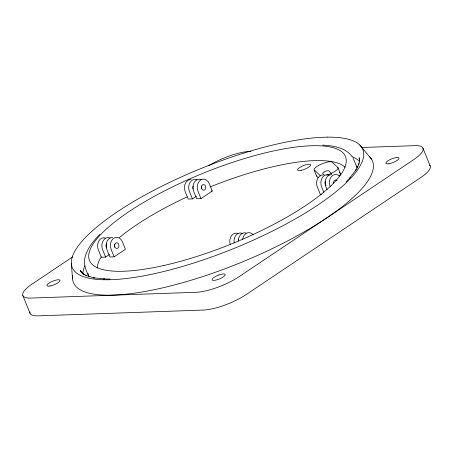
<?xml version="1.0" encoding="UTF-8"?>
<svg xmlns="http://www.w3.org/2000/svg" width="453" height="453" viewBox="0 0 453 453"><rect width="100%" height="100%" fill="white"/><g stroke="black" fill="none" stroke-linecap="round" stroke-linejoin="round"><path stroke-width="0.68" d="M359.388 161.97L359.495 158.822L359.512 159.711M359.501 161.092L358.708 164.496L358.94 163.658L357.462 167.304M357.813 166.528L355.645 170.396L356.098 169.699L349.744 178.04M99.881 234.252C93.856 240.515 87.961 247.474 85.407 255.951C83.126 262.644 85.515 269.62 88.494 275.662M346.092 181.896L350.265 177.463M72.542 256.964L32.112 284.065A32.457 8.947 -22.1 0 0 30.906 298.074L196.109 292.281A32.457 8.947 -22.1 0 0 238.884 276.817L413.668 159.66A32.457 8.947 -22.1 0 0 414.869 145.645L361.953 147.502M105.311 237.967A8.324 6.387 88 0 0 98.879 240.951A8.324 6.387 88 0 0 98.352 249.852L101.359 257.259L105.623 257.111L109.569 254.467M191.03 179.564A8.324 6.387 88 0 0 185.181 191.647L188.188 199.06L192.451 198.912L196.398 196.268M114.15 256.811L125.43 249.252L122.418 241.84A8.324 6.387 88 0 0 113.771 238.21A8.324 6.387 88 0 0 111.144 249.399L114.15 256.811L109.886 256.964L106.88 249.552A8.324 6.387 88 0 1 112.729 237.463M200.979 198.612L212.253 191.053L209.246 183.641A8.324 6.387 88 0 0 200.6 180.011A8.324 6.387 88 0 0 197.972 191.2L200.979 198.612L196.715 198.759L193.708 191.347A8.324 6.387 88 0 1 194.405 182.168A8.324 6.387 88 0 1 201.206 179.66M251.075 151.393L249.665 151.438A32.457 8.947 -22.1 0 0 208.89 165.622M211.036 191.098L212.253 191.053M321.573 194.382L320.35 194.428L317.343 187.015A8.324 6.387 88 0 1 323.193 174.926M110.102 279.048L103.743 278.946L104.507 278.997L93.544 277.785L94.349 277.966L85.849 275.435L86.653 275.752L83.375 274.014L84.128 274.456L81.517 272.417L82.214 272.972M322.587 145.068C333.153 145.741 345.486 147.514 352.236 156.647M320.514 175.9L314.003 169.637A10.045 2.769 -22.1 0 1 321.194 164.167A10.045 2.769 -22.1 0 1 331.596 161.789L337.898 167.485L340.514 173.98A10.045 2.769 -22.1 0 1 339.133 175.962M339.291 172.44L340.311 173.414M331.726 173.663L328.787 170.832A3.33 0.917 -22.1 0 0 325.05 171.489A3.33 0.917 -22.1 0 0 322.751 173.527L324.218 174.937M314.212 170.198L316.619 176.126L318.136 177.593M82.429 273.153L80.883 271.29L81.387 272.026M359.807 145L371.403 159.003M353.068 158.091L357.287 168.018A144.79 39.909 -22.1 0 0 356.437 166.109M81.534 272.304L80.526 270.214L81.529 272.689M422.977 148.25L430.203 166.036M327.123 189.801L325.871 186.715A8.324 6.387 88 0 1 331.721 174.626M323.867 192.423L321.607 186.863A8.324 6.387 88 0 1 322.31 177.684A8.324 6.387 88 0 1 329.105 175.175M192.451 198.912L189.445 191.5A8.324 6.387 88 0 1 190.141 182.321A8.324 6.387 88 0 1 196.942 179.807M105.623 257.111L102.616 249.699A8.324 6.387 88 0 1 103.318 240.52A8.324 6.387 88 0 1 110.113 238.006M22.797 295.475L30.023 313.261M337.898 167.485L338.108 168.052A10.045 2.769 -22.1 0 1 326.664 175.101M316.409 175.566L316.619 176.126M359.359 158.556L359.087 157.706L359.546 160.011M71.336 263.754L72.531 278.691M82.927 274.139A150.203 41.399 -22.1 0 1 84.751 265.849M352.123 156.778A150.203 41.399 -22.1 0 1 359.184 161.036M89.02 276.953A144.79 39.909 -22.1 0 1 87.995 273.459M369.331 156.506A161.387 44.485 -22.1 0 1 237.078 264.065A161.387 44.485 -22.1 0 1 72.644 275.322M230.334 244.722A8.324 6.387 88 0 1 231.353 235.832A8.324 6.387 88 0 1 238.012 233.522M234.19 243.018A8.324 6.387 88 0 1 242.276 233.374M330.135 186.568A8.324 6.387 88 0 1 331.403 176.608A8.324 6.387 88 0 1 339.15 175.809M238.295 240.702A8.324 6.387 88 0 1 246.002 233.029M242.638 239.473A8.324 6.387 88 0 1 246.828 233.085A8.324 6.387 88 0 1 253.216 234.903M193.165 189.003A2.831 2.174 88 0 1 193.238 186.183M201.46 186.981A2.831 2.174 88 0 1 201.421 188.442M333.623 182.349A2.831 2.174 88 0 1 333.68 183.086M326.098 185.458A2.831 2.174 88 0 1 325.656 184.977M325.328 184.371A2.831 2.174 88 0 1 325.401 181.545M333.657 183.374A2.831 2.174 88 0 1 334.507 180.458A2.831 2.174 88 0 1 336.919 180.413M238.244 241.138A2.831 2.174 88 0 1 238.572 239.745M114.433 244.484A2.831 2.174 88 0 1 114.36 247.31M106.665 247.814A2.831 2.174 88 0 1 106.766 243.822M29.87 312.06A32.457 8.947 -22.1 0 0 38.131 315.86L203.335 310.067A32.457 8.947 -22.1 0 0 246.104 294.603L420.888 177.446A32.457 8.947 -22.1 0 0 429.54 165.045M97.219 267.983A134.796 37.157 -22.1 0 1 101.274 256.851M119.456 237.531A134.796 37.157 -22.1 0 1 187.134 196.879M210.469 186.783A134.796 37.157 -22.1 0 1 345.146 167.31M218.85 275.005L217.134 275.696A7.072 1.948 -22.1 0 0 212.072 279.546A7.072 1.948 -22.1 0 0 216.777 279.869L218.476 279.325A7.072 1.948 -22.1 0 0 225.254 274.784A7.072 1.948 -22.1 0 0 218.85 275.005M327.259 137.14L320.243 137.384A156.857 43.239 -22.1 0 0 76.919 247.819A156.857 43.239 -22.1 0 0 249.733 241.76A156.857 43.239 -22.1 0 0 327.259 137.14M163.833 265.503A138.137 38.075 -22.1 0 0 345.69 157.151A138.137 38.075 -22.1 0 0 142.893 202.842A138.137 38.075 -22.1 0 0 163.833 265.503M201.761 185.883A2.831 2.174 88 0 0 203.533 190.243A2.831 2.174 88 0 0 205.526 186.138A2.831 2.174 88 0 0 201.761 185.883M114.937 244.082A2.831 2.174 88 0 0 116.71 248.448A2.831 2.174 88 0 0 118.697 244.337A2.831 2.174 88 0 0 114.937 244.082M388.997 163.737A7.072 1.948 -22.1 0 0 399.042 158.29A7.072 1.948 -22.1 0 0 389.32 159.994A7.072 1.948 -22.1 0 0 388.997 163.737M50 286.019A7.072 1.948 -22.1 0 0 60.051 280.577A7.072 1.948 -22.1 0 0 50.323 282.281A7.072 1.948 -22.1 0 0 50 286.019M301.16 170.328A6.988 1.925 -22.1 0 0 310.588 164.864A6.988 1.925 -22.1 0 0 300.498 166.998A6.988 1.925 -22.1 0 0 301.16 170.328"/></g></svg>
